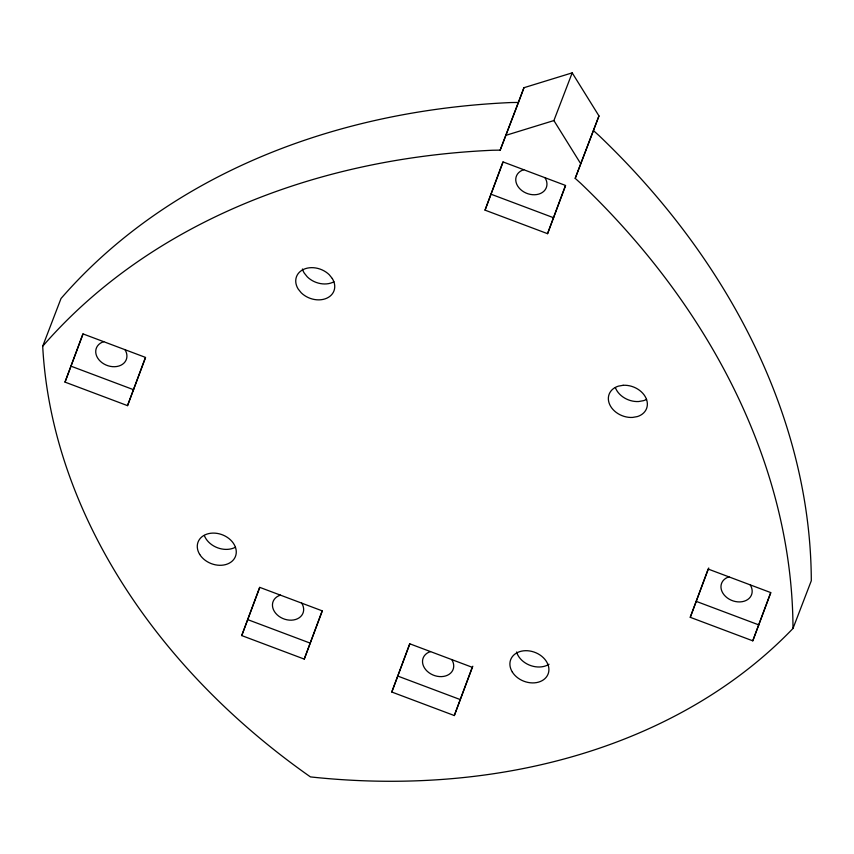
<?xml version="1.0" encoding="UTF-8"?>
<svg xmlns="http://www.w3.org/2000/svg" width="854" height="854" viewBox="0 0 854 854"><rect width="100%" height="100%" fill="white"/><g stroke="black" fill="none" stroke-linecap="round" stroke-linejoin="round"><path stroke-width="1.28" d="M65.011 382.112L82.913 333.861L145.436 357.378L127.534 405.639L65.011 382.112L83.051 334.042M127.534 405.639L145.575 357.559M241.735 635.579L259.637 587.317L322.161 610.834L304.259 659.096L241.735 635.579L259.776 587.499M304.259 659.096L322.3 611.016M42.7 346.222A743.172 572.628 21 0 1 492.587 150.251L500.177 150.133L523.95 87.706L572.201 72.857L598.974 115.93L575.201 178.358L580.859 183.45A743.172 572.628 21 0 1 792.992 628.459A634.618 488.99 21 0 1 310.44 776.905A634.618 488.99 21 0 1 42.7 346.222L61.008 298.526A743.172 572.628 21 0 1 510.895 102.544L518.485 102.437L523.95 87.706M485.04 210.148L502.942 161.886L565.465 185.414L547.563 233.676L485.04 210.148L503.081 162.079M547.563 233.676L565.604 185.596M575.201 178.358L598.974 115.93M391.794 692.028L409.696 643.767L472.219 667.284L454.317 715.545L391.794 692.028L409.835 643.948M454.317 715.545L472.817 666.227M690.256 617.314L708.147 569.052L770.682 592.569L752.78 640.831L690.256 617.314L708.745 567.995M752.78 640.831L770.81 592.761M500.177 150.133L518.485 102.437M505.632 135.412L553.894 120.563L572.201 72.857M792.992 628.459L811.3 580.752A743.172 572.628 21 0 0 599.177 135.743L593.519 130.651M491.146 194.253L553.67 217.77M71.117 366.217L133.64 389.734M696.352 601.408L758.875 624.925M247.841 619.673L310.365 643.19M397.9 676.122L460.423 699.639M553.894 120.563L580.667 163.637M750.218 584.841A16.034 12.351 21 0 1 744.144 601.227A16.034 12.351 21 0 1 722.922 593.242A16.034 12.351 21 0 1 728.996 576.856M124.972 349.649A16.034 12.351 21 0 1 118.898 366.024A16.034 12.351 21 0 1 97.676 358.039A16.034 12.351 21 0 1 103.75 341.664M301.708 603.105A16.034 12.351 21 0 1 295.633 619.481A16.034 12.351 21 0 1 274.412 611.507A16.034 12.351 21 0 1 280.486 595.121M545.001 177.685A16.034 12.351 21 0 1 538.927 194.061A16.034 12.351 21 0 1 517.705 186.076A16.034 12.351 21 0 1 523.78 169.7M646.574 399.373A20.037 15.447 21 0 1 643.425 400.686L638.685 401.529A20.037 15.447 21 0 1 615.382 387.631M333.957 281.767A20.037 15.447 21 0 1 307.312 276.877L304.28 273.109A20.037 15.447 21 0 1 302.412 268.989M235.501 547.2A20.037 15.447 21 0 1 204.309 535.469M549.069 664.241A20.037 15.447 21 0 1 516.574 652.018M451.766 659.555A16.034 12.351 21 0 1 445.681 675.93A16.034 12.351 21 0 1 424.47 667.945A16.034 12.351 21 0 1 430.544 651.57M623.132 385.293L618.392 386.136A20.037 15.447 21 0 0 609.703 404.572A20.037 15.447 21 0 0 632.59 417.425L637.319 416.592A20.037 15.447 21 0 0 646.008 398.145A20.037 15.447 21 0 0 623.132 385.293M332.302 278.511L329.27 274.753A20.037 15.447 21 0 0 303.629 269.352A20.037 15.447 21 0 0 298.174 289.015L301.206 292.773A20.037 15.447 21 0 0 326.847 298.174A20.037 15.447 21 0 0 332.302 278.511M512.336 672.045A20.037 15.447 21 0 0 546.133 677.361A20.037 15.447 21 0 0 529.736 650.983A20.037 15.447 21 0 0 512.336 672.045M199.719 554.449A20.037 15.447 21 0 0 233.505 559.754A20.037 15.447 21 0 0 217.119 533.387A20.037 15.447 21 0 0 199.719 554.449"/></g></svg>
